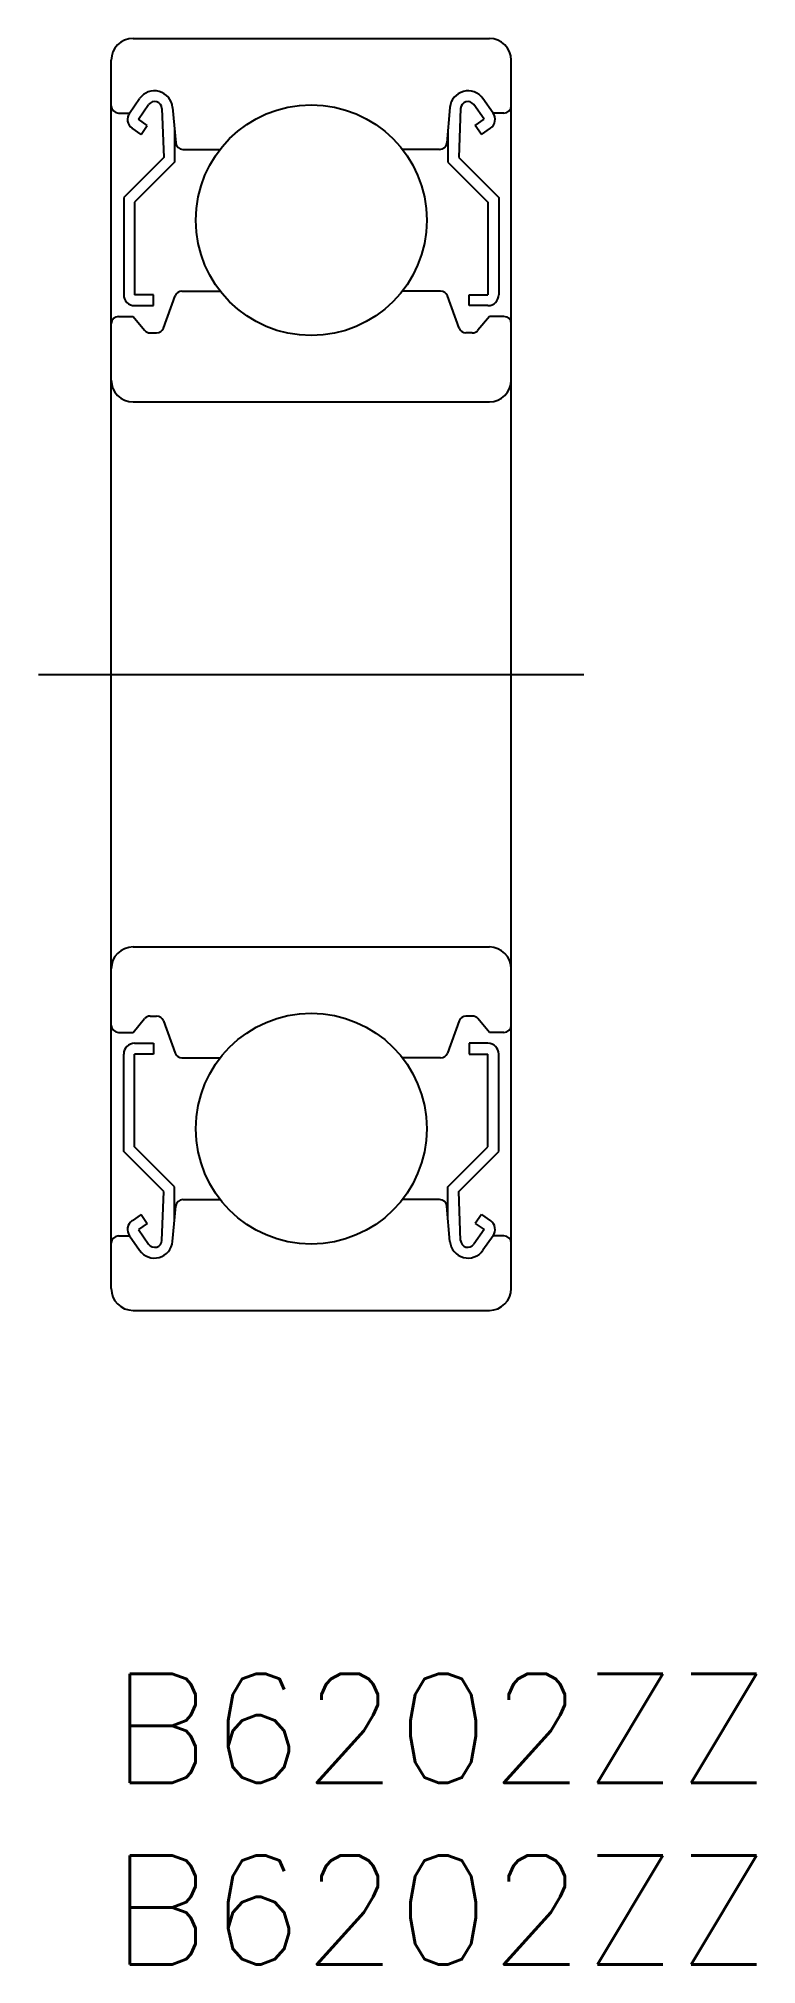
# Model space of a CAD drawing. Extents: x -2 to 17.7, y -8 to 45.
import ezdxf

# ---------------------------------------------------------------- set-up
doc = ezdxf.new("R2010")
doc.units = 0
doc.header["$LTSCALE"] = 0.5
doc.linetypes.add('CENTER', pattern=[50.8, 31.75, -6.35, 6.35, -6.35])
for name, color, linetype in [('MSM_CENTER', 1, 'CENTER'), ('MSM_CONTINUOUS', 7, 'CONTINUOUS'), ('MSM_PART_NUMBER', 7, 'CONTINUOUS')]:
    doc.layers.add(name, color=color, linetype=linetype)
doc.styles.get("Standard").update_dxf_attribs({"font": 'txt.shx', "height": 3, "bigfont": 'bigfont.shx'})

# ---------------------------------------------------------------- blocks, each defined once
blk = doc.blocks.new('*U3')
at = {"layer": 'MSM_PART_NUMBER'}
blk.add_text('B6202ZZ', height=3, dxfattribs=at).set_placement((0, -3))
blk = doc.blocks.new('*U4')
at = {"layer": 'MSM_PART_NUMBER'}
blk.add_text('B6202ZZ', height=3, dxfattribs=at).set_placement((0, -8))

msp = doc.modelspace()

# ---------------------------------------------------------------- linework, layer by layer
at = {"layer": 'MSM_CENTER'}
msp.add_line((-2, 27.5), (13, 27.5), dxfattribs=at)
at = {"layer": 'MSM_CONTINUOUS'}
for p, q in [((0.6, 45), (10.4, 45)), ((0, 10.6), (0, 44.4)), ((11, 10.6), (11, 44.4)), ((0.2, 42.95), (0.5, 42.95)), ((0.5, 42.95), (0.779, 43.347)), ((0.746, 42.778), (1.028, 43.18)), ((1.392, 43.073), (1.442, 41.724)), ((1.686, 43.104), (1.772, 42.132)), ((9.314, 43.104), (9.228, 42.132)), ((9.608, 43.073), (9.558, 41.724)), ((10.254, 42.778), (9.972, 43.18)), ((10.5, 42.95), (10.221, 43.347)), ((10.8, 42.95), (10.5, 42.95)), ((0.819, 42.36), (0.574, 42.532)), ((0.991, 42.605), (0.746, 42.778)), ((0.819, 42.36), (0.991, 42.605)), ((1.742, 42.471), (1.742, 41.6)), ((9.258, 42.471), (9.258, 41.6)), ((10.009, 42.605), (10.254, 42.778)), ((10.181, 42.36), (10.009, 42.605)), ((10.181, 42.36), (10.426, 42.532)), ((1.971, 41.95), (2.994, 41.95)), ((9.029, 41.95), (8.006, 41.95)), ((1.442, 41.724), (0.342, 40.624)), ((1.742, 41.6), (0.642, 40.5)), ((9.258, 41.6), (10.358, 40.5)), ((9.558, 41.724), (10.658, 40.624)), ((0.342, 40.624), (0.342, 37.95)), ((0.642, 40.5), (0.642, 37.95)), ((10.358, 40.5), (10.358, 37.95)), ((10.658, 40.624), (10.658, 37.95)), ((1.162, 37.95), (0.642, 37.95)), ((0.642, 37.65), (1.162, 37.65)), ((1.162, 37.65), (1.162, 37.95)), ((1.434, 37.031), (1.757, 37.918)), ((1.945, 38.05), (2.994, 38.05)), ((9.055, 38.05), (8.006, 38.05)), ((9.566, 37.031), (9.243, 37.918)), ((9.838, 37.95), (10.358, 37.95)), ((9.838, 37.65), (9.838, 37.95)), ((10.358, 37.65), (9.838, 37.65)), ((0.2, 37.35), (0.6, 37.35)), ((0.6, 37.35), (0.918, 36.971)), ((10.4, 37.35), (10.082, 36.971)), ((10.8, 37.35), (10.4, 37.35)), ((1.071, 36.9), (1.246, 36.9)), ((9.929, 36.9), (9.754, 36.9)), ((0.6, 35), (10.4, 35)), ((0, 27.5), (0, 27.5)), ((0.6, 20), (10.4, 20)), ((0, 19.25), (0, 19.25)), ((0.6, 17.65), (0.918, 18.029)), ((1.071, 18.1), (1.246, 18.1)), ((9.929, 18.1), (9.754, 18.1)), ((10.4, 17.65), (10.082, 18.029)), ((0.2, 17.65), (0.6, 17.65)), ((1.434, 17.969), (1.757, 17.082)), ((9.566, 17.969), (9.243, 17.082)), ((10.8, 17.65), (10.4, 17.65)), ((0.342, 14.376), (0.342, 17.05)), ((0.642, 17.35), (1.162, 17.35)), ((0.642, 14.5), (0.642, 17.05)), ((1.162, 17.05), (0.642, 17.05)), ((1.162, 17.35), (1.162, 17.05)), ((10.358, 17.35), (9.838, 17.35)), ((9.838, 17.35), (9.838, 17.05)), ((9.838, 17.05), (10.358, 17.05)), ((10.358, 14.5), (10.358, 17.05)), ((10.658, 14.376), (10.658, 17.05)), ((1.945, 16.95), (2.994, 16.95)), ((9.055, 16.95), (8.006, 16.95)), ((1.442, 13.276), (0.342, 14.376)), ((1.742, 13.4), (0.642, 14.5)), ((9.258, 13.4), (10.358, 14.5)), ((9.558, 13.276), (10.658, 14.376)), ((1.392, 11.927), (1.442, 13.276)), ((1.742, 12.529), (1.742, 13.4)), ((9.258, 12.529), (9.258, 13.4)), ((9.608, 11.927), (9.558, 13.276)), ((1.686, 11.896), (1.772, 12.868)), ((1.971, 13.05), (2.994, 13.05)), ((9.029, 13.05), (8.006, 13.05)), ((9.314, 11.896), (9.228, 12.868)), ((0.819, 12.64), (0.574, 12.468)), ((0.991, 12.395), (0.746, 12.222)), ((0.746, 12.222), (1.028, 11.82)), ((0.819, 12.64), (0.991, 12.395)), ((10.254, 12.222), (9.972, 11.82)), ((10.181, 12.64), (10.009, 12.395)), ((10.009, 12.395), (10.254, 12.222)), ((10.181, 12.64), (10.426, 12.468)), ((0.2, 12.05), (0.5, 12.05)), ((0.5, 12.05), (0.779, 11.653)), ((10.5, 12.05), (10.221, 11.653)), ((10.8, 12.05), (10.5, 12.05)), ((0.6, 10), (10.4, 10))]:
    msp.add_line(p, q, dxfattribs=at)
for centre in [(5.5, 40), (5.5, 15)]:
    msp.add_circle(centre, 3.175, dxfattribs=at)
for centre, radius, start, end in [((0.6, 44.4), 0.6, 90, 180), ((10.4, 44.4), 0.6, 0, 90), ((1.188, 43.06), 0.5, 5.065, 144.9356), ((9.812, 43.06), 0.5, 35.0644, 174.935), ((0.2, 43.15), 0.2, 180, 270), ((0.745, 42.777), 0.3, 144.9356, 235.0377), ((1.192, 43.065), 0.2, 2.1312, 144.9367), ((9.808, 43.065), 0.2, 35.0633, 177.8688), ((10.255, 42.777), 0.3, 304.9623, 35.0644), ((10.8, 43.15), 0.2, 270, 0), ((1.971, 42.15), 0.2, 185.065, 270), ((9.029, 42.15), 0.2, 270, 354.935), ((0.642, 37.95), 0.3, 180, 270), ((1.945, 37.85), 0.2, 90, 159.9703), ((9.055, 37.85), 0.2, 20.0297, 90), ((10.358, 37.95), 0.3, 270, 0), ((0.2, 37.15), 0.2, 90, 180), ((10.8, 37.15), 0.2, 0, 90), ((1.071, 37.1), 0.2, 219.997, 270), ((1.246, 37.1), 0.2, 270, 339.9703), ((9.754, 37.1), 0.2, 200.0297, 270), ((9.929, 37.1), 0.2, 270, 320.003), ((0.6, 35.6), 0.6, 180, 270), ((10.4, 35.6), 0.6, 270, 0), ((0.6, 19.4), 0.6, 90, 180), ((10.4, 19.4), 0.6, 0, 90), ((1.071, 17.9), 0.2, 90, 140.003), ((1.246, 17.9), 0.2, 20.0297, 90), ((9.754, 17.9), 0.2, 90, 159.9703), ((9.929, 17.9), 0.2, 39.997, 90), ((0.2, 17.85), 0.2, 180, 270), ((10.8, 17.85), 0.2, 270, 0), ((0.642, 17.05), 0.3, 90, 180), ((1.945, 17.15), 0.2, 200.0297, 270), ((9.055, 17.15), 0.2, 270, 339.9703), ((10.358, 17.05), 0.3, 0, 90), ((1.971, 12.85), 0.2, 90, 174.935), ((9.029, 12.85), 0.2, 5.065, 90), ((0.745, 12.223), 0.3, 124.9623, 215.0644), ((10.255, 12.223), 0.3, 324.9356, 55.0377), ((0.2, 11.85), 0.2, 90, 180), ((1.188, 11.94), 0.5, 215.0644, 354.935), ((1.192, 11.935), 0.2, 215.0633, 357.8688), ((9.812, 11.94), 0.5, 185.065, 324.9356), ((9.808, 11.935), 0.2, 182.1312, 324.9367), ((10.8, 11.85), 0.2, 0, 90), ((0.6, 10.6), 0.6, 180, 270), ((10.4, 10.6), 0.6, 270, 0)]:
    msp.add_arc(centre, radius, start, end, dxfattribs=at)

# ---------------------------------------------------------------- block references
for name in ['*U3', '*U4']:
    msp.add_blockref(name, (0, 0), dxfattribs=at)

doc.saveas('drawing.dxf')
